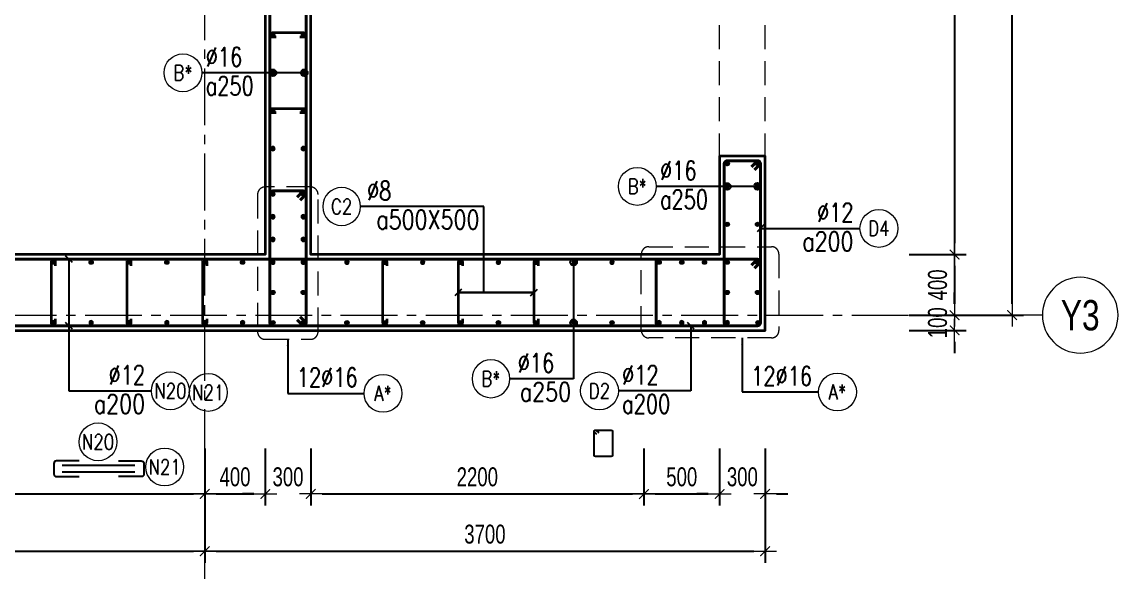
# Model space of a CAD drawing. Header units: millimetres. Extents: x 738475 to 1279438, y -34239 to 156422.
# Drawn here: x 1071865 to 1079103, y 138571 to 142202 of the extents above; entities that cross this region are included whole.
import ezdxf
from ezdxf.enums import TextEntityAlignment as Align

# ---------------------------------------------------------------- set-up
doc = ezdxf.new("R2010")
doc.units = ezdxf.units.MM
doc.header["$MEASUREMENT"] = 0
for name, pattern in [('HIDDEN', [9.525, 6.35, -3.175]), ('HIDDEN2', [4.7625, 3.175, -1.5875]), ('HT_Dim Grid$0$CENTER2', [1.125, 0.75, -0.125, 0.125, -0.125]), ('HT_Grid$0$CENTER2', [1.125, 0.75, -0.125, 0.125, -0.125])]:
    doc.linetypes.add(name, pattern=pattern)
doc.layers.get('0').update_dxf_attribs({"lineweight": 20})
doc.layers.get('Defpoints').update_dxf_attribs({"color": 151, "lineweight": 9})
doc.layers.add('Hidden', color=9, linetype='HIDDEN')
doc.layers.add('Ligature', color=1, linetype='Continuous')
for name, color, linetype, lineweight in [('HT_Dim Grid$0$NDC_S_AXIS', 5, 'HT_Dim Grid$0$CENTER2', 13), ('HT_Dim Grid$0$NDC_S_SYMBOL', 1, 'Continuous', 15), ('HT_Dim Grid$0$NDC_S_TEXT SYMBOL', 7, 'Continuous', 20), ('HT_Grid$0$NDC_S_AXIS', 5, 'HT_Grid$0$CENTER2', 13), ('KC-LEADER', 153, 'Continuous', 18), ('KC-THEP', 6, 'Continuous', 40), ('NDC_S_BEAM', 3, 'HIDDEN2', 20), ('NDC_S_DIM', 1, 'Continuous', 15), ('NDC_S_HIDDEN', 8, 'HIDDEN2', 13), ('NDC_S_LEADER', 1, 'Continuous', 15), ('NDC_S_REBAR', 4, 'Continuous', 35), ('NDC_S_STIRRUP', 4, 'Continuous', 40), ('NDC_S_VN TEXT', 7, 'Continuous', 20), ('NDC_S_WALL', 6, 'Continuous', 35)]:
    doc.layers.add(name, color=color, linetype=linetype, lineweight=lineweight)
doc.styles.add('HT_Dim Grid$0$NDC_ANNO', font='', dxfattribs={"width": 0.8})
doc.styles.add('NDC_DIM', font='', dxfattribs={"width": 0.75})
doc.styles.add('NDC_EN TXT', font='romans.shx', dxfattribs={"width": 0.8})
doc.styles.get('HT_Dim Grid$0$NDC_ANNO').set_extended_font_data('Dotum')
doc.styles.get('NDC_DIM').set_extended_font_data('Dotum')
doc.dimstyles.new('NDC_dim_30', dxfattribs={"dimscale": 30, "dimtxt": 2.5, "dimasz": 1.5, "dimexe": 1.5, "dimexo": 2.5, "dimgap": 1, "dimtad": 1, "dimdec": 0, "dimzin": 0, "dimdsep": 46, "dimtxsty": 'NDC_DIM', "dimblk": 'DIMMARK', "dimcen": 0.09, "dimdle": 1.2, "dimclrd": 1, "dimclre": 1, "dimclrt": 3, "dimadec": 0, "dimazin": 0, "dimtfac": 1, "dimtdec": 0, "dimtix": 1, "dimtofl": 0, "dimtmove": 0, "dimatfit": 3, "dimfxl": 6, "dimfxlon": 1, "dimtolj": 1, "dimtzin": 0, "dimarcsym": 0})
doc.dimstyles.new('NDC_dim_50', dxfattribs={"dimscale": 50, "dimtxt": 2.5, "dimasz": 1.5, "dimexe": 1.5, "dimexo": 2.5, "dimgap": 1, "dimtad": 1, "dimdec": 0, "dimzin": 0, "dimdsep": 46, "dimtxsty": 'NDC_DIM', "dimblk": 'DIMMARK', "dimcen": 0.09, "dimdle": 1.2, "dimclrd": 1, "dimclre": 1, "dimclrt": 3, "dimadec": 0, "dimazin": 0, "dimtfac": 1, "dimtdec": 0, "dimtix": 1, "dimtofl": 0, "dimtmove": 0, "dimatfit": 3, "dimfxl": 6, "dimfxlon": 1, "dimtolj": 1, "dimtzin": 0, "dimarcsym": 0})

# ---------------------------------------------------------------- blocks, each defined once
blk = doc.blocks.new('THEP')
at = {"layer": 'KC-LEADER', "color": 6}
blk.add_circle((0, 0), 14, dxfattribs=at)
at = {"layer": 'KC-THEP'}
for p, q in [((-14, 0), (14, 0)), ((9.9, 9.9), (-9.9, -9.9)), ((-9.9, 9.9), (9.9, -9.9)), ((0, 14), (0, -14))]:
    blk.add_line(p, q, dxfattribs=at)
blk = doc.blocks.new('DIMMARK')
at = {"layer": 'NDC_S_DIM', "color": 1}
blk.add_line((-1.5, 0), (1, 0), dxfattribs=at)
at = {"layer": 'NDC_S_DIM', "color": 2, "const_width": 0.1}
blk.add_lwpolyline([(-0.424, -0.424), (0.424, 0.424)], dxfattribs=at)
blk = doc.blocks.new('*U11')
blk.add_circle((-2.5, 0), 2.5)
at = {"layer": 'NDC_S_VN TEXT', "color": 3, "style": 'NDC_EN TXT', "width": 0.75}
for tag, p in [('DK1', (0.5, 0.85)), ('KC1', (0.5, -2.97))]:
    blk.add_attdef(tag, p, '', height=2.5, dxfattribs=at)
at = {"layer": 'NDC_S_VN TEXT', "color": 7, "style": 'NDC_EN TXT', "width": 0.8}
blk.add_attdef('SH2', text='', height=2, dxfattribs=at).set_placement((-2.5, 0), align=Align.MIDDLE)
blk = doc.blocks.new('*U10')
blk.add_circle((2.5, 0), 2.5)
at = {"layer": 'NDC_S_VN TEXT', "color": 3, "style": 'NDC_EN TXT'}
for tag, width, p in [('DK2', 0.75, (-0.85, 0.85)), ('KC2', 0.8, (-0.85, -2.97))]:
    blk.add_attdef(tag, text='', height=2.5, dxfattribs=dict(at, width=width)).set_placement(p, align=Align.RIGHT)
at = {"layer": 'NDC_S_VN TEXT', "color": 7, "style": 'NDC_EN TXT', "width": 0.8}
blk.add_attdef('SH3', text='', height=2, dxfattribs=at).set_placement((2.5, 0), align=Align.MIDDLE)
blk = doc.blocks.new('*U9')
blk.add_circle((2.5, 0), 2.5)
at = {"layer": 'NDC_S_VN TEXT', "color": 3, "style": 'NDC_EN TXT', "width": 0.75}
blk.add_attdef('DK2', text='', height=2.5, dxfattribs=at).set_placement((-0.85, 0.85), align=Align.RIGHT)
at = {"layer": 'NDC_S_VN TEXT', "color": 7, "style": 'NDC_EN TXT', "width": 0.8}
blk.add_attdef('SH3', text='', height=2, dxfattribs=at).set_placement((2.5, 0), align=Align.MIDDLE)
blk = doc.blocks.new('A$C7BC65A55')
at = {"layer": 'Ligature'}
for p, q in [((-15.2, 372, 0), (-15.2, 38.5, 0)), ((15.2, 372, 0), (15.2, 38.5, 0))]:
    blk.add_line(p, q, dxfattribs=at)
for points in [[(-36.2, 296.5), (-36.2, 400.9, -0.414214), (-24, 413.1), (24, 413.1, -0.414214), (36.2, 400.9), (36.2, 296.5)], [(-36.2, 116.5), (-36.2, 12.2, 0.414214), (-24, 0), (24, 0, 0.414214), (36.2, 12.2), (36.2, 116.5)]]:
    blk.add_lwpolyline(points, format="xyb", dxfattribs=at)
blk = doc.blocks.new('*D994')
at = {"layer": 'Defpoints', "color": 0, "transparency": 16777216}
for p in [(1073071.7, 140747.9), (1069221.7, 140247.9), (1073071.7, 139085.9)]:
    blk.add_point(p, dxfattribs=at)
at = {"layer": 'NDC_S_DIM', "color": 1, "lineweight": -2, "transparency": 16777216}
for p, q in [((1069221.7, 139385.9), (1069221.7, 139010.9)), ((1073071.7, 139385.9), (1073071.7, 139010.9)), ((1069296.7, 139085.9), (1072996.7, 139085.9))]:
    blk.add_line(p, q, dxfattribs=at)
at = {"layer": 'NDC_S_DIM', "color": 1, "lineweight": -2, "transparency": 16777216, "xscale": 75, "yscale": 75, "zscale": 75, "rotation": 180}
blk.add_blockref('DIMMARK', (1069221.7, 139085.9), dxfattribs=at)
at = {"layer": 'NDC_S_DIM', "color": 1, "lineweight": -2, "transparency": 16777216, "xscale": 75, "yscale": 75, "zscale": 75}
blk.add_blockref('DIMMARK', (1073071.7, 139085.9), dxfattribs=at)
at = {"layer": 'NDC_S_DIM', "color": 3, "transparency": 16777216, "insert": (1071146.7, 139198.5), "char_height": 125, "attachment_point": 5, "style": 'NDC_DIM'}
blk.add_mtext('\\A1;3850', dxfattribs=at)
blk = doc.blocks.new('*D995')
at = {"layer": 'Defpoints', "color": 0, "transparency": 16777216}
for p in [(1073471.7, 140747.9), (1073771.7, 140747.9), (1073771.7, 139085.9)]:
    blk.add_point(p, dxfattribs=at)
at = {"layer": 'NDC_S_DIM', "color": 1, "lineweight": -2, "transparency": 16777216}
for p, q in [((1073471.7, 139385.9), (1073471.7, 139010.9)), ((1073771.7, 139385.9), (1073771.7, 139010.9)), ((1073396.7, 139085.9), (1073321.7, 139085.9)), ((1073846.7, 139085.9), (1073921.7, 139085.9))]:
    blk.add_line(p, q, dxfattribs=at)
at = {"layer": 'NDC_S_DIM', "color": 1, "lineweight": -2, "transparency": 16777216, "xscale": 75, "yscale": 75, "zscale": 75}
blk.add_blockref('DIMMARK', (1073471.7, 139085.9), dxfattribs=at)
at = {"layer": 'NDC_S_DIM', "color": 1, "lineweight": -2, "transparency": 16777216, "xscale": 75, "yscale": 75, "zscale": 75, "rotation": 180}
blk.add_blockref('DIMMARK', (1073771.7, 139085.9), dxfattribs=at)
at = {"layer": 'NDC_S_DIM', "color": 3, "transparency": 16777216, "insert": (1073621.7, 139198.5), "char_height": 125, "attachment_point": 5, "style": 'NDC_DIM'}
blk.add_mtext('\\A1;300', dxfattribs=at)
blk = doc.blocks.new('*D996')
at = {"layer": 'Defpoints', "color": 0, "transparency": 16777216}
for p in [(1073771.7, 140747.9), (1075971.4, 140370.2), (1075971.4, 139085.9)]:
    blk.add_point(p, dxfattribs=at)
at = {"layer": 'NDC_S_DIM', "color": 1, "lineweight": -2, "transparency": 16777216}
for p, q in [((1073771.7, 139385.9), (1073771.7, 139010.9)), ((1075971.4, 139385.9), (1075971.4, 139010.9)), ((1073846.7, 139085.9), (1075896.4, 139085.9))]:
    blk.add_line(p, q, dxfattribs=at)
at = {"layer": 'NDC_S_DIM', "color": 1, "lineweight": -2, "transparency": 16777216, "xscale": 75, "yscale": 75, "zscale": 75, "rotation": 180}
blk.add_blockref('DIMMARK', (1073771.7, 139085.9), dxfattribs=at)
at = {"layer": 'NDC_S_DIM', "color": 1, "lineweight": -2, "transparency": 16777216, "xscale": 75, "yscale": 75, "zscale": 75}
blk.add_blockref('DIMMARK', (1075971.4, 139085.9), dxfattribs=at)
at = {"layer": 'NDC_S_DIM', "color": 3, "transparency": 16777216, "insert": (1074871.6, 139198.5), "char_height": 125, "attachment_point": 5, "style": 'NDC_DIM'}
blk.add_mtext('\\A1;2200', dxfattribs=at)
blk = doc.blocks.new('*D997')
at = {"layer": 'Defpoints', "color": 0, "transparency": 16777216}
for p in [(1076471.7, 140747.9), (1075971.4, 140370.2), (1076471.7, 139085.9)]:
    blk.add_point(p, dxfattribs=at)
at = {"layer": 'NDC_S_DIM', "color": 1, "lineweight": -2, "transparency": 16777216}
for p, q in [((1075971.4, 139385.9), (1075971.4, 139010.9)), ((1076471.7, 139385.9), (1076471.7, 139010.9)), ((1076046.4, 139085.9), (1076396.7, 139085.9))]:
    blk.add_line(p, q, dxfattribs=at)
at = {"layer": 'NDC_S_DIM', "color": 1, "lineweight": -2, "transparency": 16777216, "xscale": 75, "yscale": 75, "zscale": 75, "rotation": 180}
blk.add_blockref('DIMMARK', (1075971.4, 139085.9), dxfattribs=at)
at = {"layer": 'NDC_S_DIM', "color": 1, "lineweight": -2, "transparency": 16777216, "xscale": 75, "yscale": 75, "zscale": 75}
blk.add_blockref('DIMMARK', (1076471.7, 139085.9), dxfattribs=at)
at = {"layer": 'NDC_S_DIM', "color": 3, "transparency": 16777216, "insert": (1076221.6, 139198.5), "char_height": 125, "attachment_point": 5, "style": 'NDC_DIM'}
blk.add_mtext('\\A1;500', dxfattribs=at)
blk = doc.blocks.new('*D998')
at = {"layer": 'Defpoints', "color": 0, "transparency": 16777216}
for p in [(1076771.7, 145497.9), (1076471.7, 140747.9), (1076771.7, 139085.9)]:
    blk.add_point(p, dxfattribs=at)
at = {"layer": 'NDC_S_DIM', "color": 1, "lineweight": -2, "transparency": 16777216}
for p, q in [((1076471.7, 139385.9), (1076471.7, 139010.9)), ((1076771.7, 139385.9), (1076771.7, 139010.9)), ((1076396.7, 139085.9), (1076321.7, 139085.9)), ((1076846.7, 139085.9), (1076921.7, 139085.9))]:
    blk.add_line(p, q, dxfattribs=at)
at = {"layer": 'NDC_S_DIM', "color": 1, "lineweight": -2, "transparency": 16777216, "xscale": 75, "yscale": 75, "zscale": 75}
blk.add_blockref('DIMMARK', (1076471.7, 139085.9), dxfattribs=at)
at = {"layer": 'NDC_S_DIM', "color": 1, "lineweight": -2, "transparency": 16777216, "xscale": 75, "yscale": 75, "zscale": 75, "rotation": 180}
blk.add_blockref('DIMMARK', (1076771.7, 139085.9), dxfattribs=at)
at = {"layer": 'NDC_S_DIM', "color": 3, "transparency": 16777216, "insert": (1076621.7, 139198.5), "char_height": 125, "attachment_point": 5, "style": 'NDC_DIM'}
blk.add_mtext('\\A1;300', dxfattribs=at)
blk = doc.blocks.new('*D999')
at = {"layer": 'Defpoints', "color": 0, "transparency": 16777216}
for p in [(1064271.7, 140247.9), (1073071.7, 140266.2), (1073071.7, 138707.6)]:
    blk.add_point(p, dxfattribs=at)
at = {"layer": 'NDC_S_DIM', "color": 1, "lineweight": -2, "transparency": 16777216}
for p, q in [((1064271.7, 139007.6), (1064271.7, 138632.6)), ((1073071.7, 139007.6), (1073071.7, 138632.6)), ((1064346.7, 138707.6), (1072996.7, 138707.6))]:
    blk.add_line(p, q, dxfattribs=at)
at = {"layer": 'NDC_S_DIM', "color": 1, "lineweight": -2, "transparency": 16777216, "xscale": 75, "yscale": 75, "zscale": 75, "rotation": 180}
blk.add_blockref('DIMMARK', (1064271.7, 138707.6), dxfattribs=at)
at = {"layer": 'NDC_S_DIM', "color": 1, "lineweight": -2, "transparency": 16777216, "xscale": 75, "yscale": 75, "zscale": 75}
blk.add_blockref('DIMMARK', (1073071.7, 138707.6), dxfattribs=at)
at = {"layer": 'NDC_S_DIM', "color": 3, "transparency": 16777216, "insert": (1068671.7, 138820.2), "char_height": 125, "attachment_point": 5, "style": 'NDC_DIM'}
blk.add_mtext('\\A1;8800', dxfattribs=at)
blk = doc.blocks.new('*D1005')
at = {"layer": 'Defpoints', "color": 0, "transparency": 16777216}
for p in [(1076771.7, 149266.2), (1078402.6, 149266.2), (1076771.7, 140266.2)]:
    blk.add_point(p, dxfattribs=at)
at = {"layer": 'NDC_S_DIM', "color": 1, "lineweight": -2, "transparency": 16777216}
for p, q in [((1078102.6, 149266.2), (1078477.6, 149266.2)), ((1078402.6, 140341.2), (1078402.6, 149191.2)), ((1078102.6, 140266.2), (1078477.6, 140266.2))]:
    blk.add_line(p, q, dxfattribs=at)
at = {"layer": 'NDC_S_DIM', "color": 1, "lineweight": -2, "transparency": 16777216, "xscale": 75, "yscale": 75, "zscale": 75}
for p, rotation in [((1078402.6, 149266.2), 90), ((1078402.6, 140266.2), 270)]:
    blk.add_blockref('DIMMARK', p, dxfattribs=dict(at, rotation=rotation))
at = {"layer": 'NDC_S_DIM', "color": 3, "transparency": 16777216, "insert": (1078290, 144766.2), "char_height": 125, "attachment_point": 5, "rotation": 90, "style": 'NDC_DIM'}
blk.add_mtext('\\A1;9000', dxfattribs=at)
blk = doc.blocks.new('*U20')
at = {"layer": 'HT_Dim Grid$0$NDC_S_SYMBOL'}
blk.add_line((5, 0), (9, 0), dxfattribs=at)
blk.add_circle((0, 0), 5, dxfattribs=at)
at = {"layer": 'HT_Dim Grid$0$NDC_S_TEXT SYMBOL', "color": 7, "style": 'HT_Dim Grid$0$NDC_ANNO', "width": 0.8}
blk.add_attdef('GRID', text='', height=4, rotation=270, dxfattribs=at).set_placement((0, 0), align=Align.MIDDLE)
blk = doc.blocks.new('*D1016')
at = {"layer": 'Defpoints', "color": 0, "ltscale": 200, "transparency": 16777216}
for p in [(1076471.7, 146066.2), (1076471.7, 140666.2), (1078023.5, 140666.2)]:
    blk.add_point(p, dxfattribs=at)
at = {"layer": 'NDC_S_DIM', "color": 1, "lineweight": -2, "ltscale": 200, "transparency": 16777216}
for p, q in [((1077723.5, 146066.2), (1078098.5, 146066.2)), ((1078023.5, 145991.2), (1078023.5, 140741.2)), ((1077723.5, 140666.2), (1078098.5, 140666.2))]:
    blk.add_line(p, q, dxfattribs=at)
at = {"layer": 'NDC_S_DIM', "color": 1, "lineweight": -2, "ltscale": 200, "transparency": 16777216, "xscale": 75, "yscale": 75, "zscale": 75}
for p, rotation in [((1078023.5, 146066.2), 90), ((1078023.5, 140666.2), 270)]:
    blk.add_blockref('DIMMARK', p, dxfattribs=dict(at, rotation=rotation))
at = {"layer": 'NDC_S_DIM', "color": 3, "ltscale": 200, "transparency": 16777216, "insert": (1077910.9, 143366.2), "char_height": 125, "attachment_point": 5, "rotation": 90, "style": 'NDC_DIM'}
blk.add_mtext('\\A1;5400', dxfattribs=at)
blk = doc.blocks.new('*D1017')
at = {"layer": 'Defpoints', "color": 0, "ltscale": 200, "transparency": 16777216}
for p in [(1076471.7, 140666.2), (1076471.7, 140266.2), (1078023.5, 140266.2)]:
    blk.add_point(p, dxfattribs=at)
at = {"layer": 'NDC_S_DIM', "color": 1, "lineweight": -2, "ltscale": 200, "transparency": 16777216}
for p, q in [((1077723.5, 140666.2), (1078098.5, 140666.2)), ((1078023.5, 140591.2), (1078023.5, 140341.2)), ((1077723.5, 140266.2), (1078098.5, 140266.2))]:
    blk.add_line(p, q, dxfattribs=at)
at = {"layer": 'NDC_S_DIM', "color": 1, "lineweight": -2, "ltscale": 200, "transparency": 16777216, "xscale": 75, "yscale": 75, "zscale": 75}
for p, rotation in [((1078023.5, 140666.2), 90), ((1078023.5, 140266.2), 270)]:
    blk.add_blockref('DIMMARK', p, dxfattribs=dict(at, rotation=rotation))
at = {"layer": 'NDC_S_DIM', "color": 3, "ltscale": 200, "transparency": 16777216, "insert": (1077910.9, 140466.2), "char_height": 125, "attachment_point": 5, "rotation": 90, "style": 'NDC_DIM'}
blk.add_mtext('\\A1;400', dxfattribs=at)
blk = doc.blocks.new('*D1018')
at = {"layer": 'Defpoints', "color": 0, "ltscale": 200, "transparency": 16777216}
for p in [(1076471.7, 140266.2), (1076471.7, 140166.2), (1078023.5, 140166.2)]:
    blk.add_point(p, dxfattribs=at)
at = {"layer": 'NDC_S_DIM', "color": 1, "lineweight": -2, "ltscale": 200, "transparency": 16777216}
for p, q in [((1078023.5, 140341.2), (1078023.5, 140416.2)), ((1077723.5, 140266.2), (1078098.5, 140266.2)), ((1077723.5, 140166.2), (1078098.5, 140166.2)), ((1078023.5, 140091.2), (1078023.5, 140016.2))]:
    blk.add_line(p, q, dxfattribs=at)
at = {"layer": 'NDC_S_DIM', "color": 1, "lineweight": -2, "ltscale": 200, "transparency": 16777216, "xscale": 75, "yscale": 75, "zscale": 75}
for p, rotation in [((1078023.5, 140266.2), 270), ((1078023.5, 140166.2), 90)]:
    blk.add_blockref('DIMMARK', p, dxfattribs=dict(at, rotation=rotation))
at = {"layer": 'NDC_S_DIM', "color": 3, "ltscale": 200, "transparency": 16777216, "insert": (1077910.9, 140216.2), "char_height": 125, "attachment_point": 5, "rotation": 90, "style": 'NDC_DIM'}
blk.add_mtext('\\A1;100', dxfattribs=at)
blk = doc.blocks.new('*U19')
at = {"layer": 'HT_Dim Grid$0$NDC_S_SYMBOL'}
blk.add_line((0, 5), (0, 9), dxfattribs=at)
blk.add_circle((0, 0), 5, dxfattribs=at)
at = {"layer": 'HT_Dim Grid$0$NDC_S_TEXT SYMBOL', "color": 7, "style": 'HT_Dim Grid$0$NDC_ANNO', "width": 0.8}
blk.add_attdef('GRID', text='', height=4, dxfattribs=at).set_placement((0, 0), align=Align.MIDDLE)
blk = doc.blocks.new('*D1022')
at = {"layer": 'Defpoints', "color": 0, "ltscale": 200, "transparency": 16777216}
for p in [(1073071.7, 140266.2), (1076771.7, 140166.2), (1076771.7, 138707.6)]:
    blk.add_point(p, dxfattribs=at)
at = {"layer": 'NDC_S_DIM', "color": 1, "lineweight": -2, "ltscale": 200, "transparency": 16777216}
for p, q in [((1073071.7, 139007.6), (1073071.7, 138632.6)), ((1076771.7, 139007.6), (1076771.7, 138632.6)), ((1073146.7, 138707.6), (1076696.7, 138707.6))]:
    blk.add_line(p, q, dxfattribs=at)
at = {"layer": 'NDC_S_DIM', "color": 1, "lineweight": -2, "ltscale": 200, "transparency": 16777216, "xscale": 75, "yscale": 75, "zscale": 75, "rotation": 180}
blk.add_blockref('DIMMARK', (1073071.7, 138707.6), dxfattribs=at)
at = {"layer": 'NDC_S_DIM', "color": 1, "lineweight": -2, "ltscale": 200, "transparency": 16777216, "xscale": 75, "yscale": 75, "zscale": 75}
blk.add_blockref('DIMMARK', (1076771.7, 138707.6), dxfattribs=at)
at = {"layer": 'NDC_S_DIM', "color": 3, "ltscale": 200, "transparency": 16777216, "insert": (1074921.7, 138820.2), "char_height": 125, "attachment_point": 5, "style": 'NDC_DIM'}
blk.add_mtext('\\A1;3700', dxfattribs=at)
blk = doc.blocks.new('*D1023')
at = {"layer": 'Defpoints', "color": 0, "ltscale": 200, "transparency": 16777216}
for p in [(1073071.7, 140747.9), (1073471.7, 140666.2), (1073471.7, 139085.9)]:
    blk.add_point(p, dxfattribs=at)
at = {"layer": 'NDC_S_DIM', "color": 1, "lineweight": -2, "ltscale": 200, "transparency": 16777216}
for p, q in [((1073071.7, 139385.9), (1073071.7, 139010.9)), ((1073471.7, 139385.9), (1073471.7, 139010.9)), ((1073146.7, 139085.9), (1073396.7, 139085.9))]:
    blk.add_line(p, q, dxfattribs=at)
at = {"layer": 'NDC_S_DIM', "color": 1, "lineweight": -2, "ltscale": 200, "transparency": 16777216, "xscale": 75, "yscale": 75, "zscale": 75, "rotation": 180}
blk.add_blockref('DIMMARK', (1073071.7, 139085.9), dxfattribs=at)
at = {"layer": 'NDC_S_DIM', "color": 1, "lineweight": -2, "ltscale": 200, "transparency": 16777216, "xscale": 75, "yscale": 75, "zscale": 75}
blk.add_blockref('DIMMARK', (1073471.7, 139085.9), dxfattribs=at)
at = {"layer": 'NDC_S_DIM', "color": 3, "ltscale": 200, "transparency": 16777216, "insert": (1073271.7, 139198.5), "char_height": 125, "attachment_point": 5, "style": 'NDC_DIM'}
blk.add_mtext('\\A1;400', dxfattribs=at)

msp = doc.modelspace()

# ---------------------------------------------------------------- linework, layer by layer
for centre in [(1073094.795, 139756.313), (1072367.179, 139430.037), (1072807.28, 139264.28)]:
    msp.add_circle(centre, 125)
at = {"layer": 'HT_Grid$0$NDC_S_AXIS', "ltscale": 500}
for p, q in [((1073071.673, 138707.632), (1073071.673, 150983.746)), ((1062156.128, 140266.203), (1078402.583, 140266.203))]:
    msp.add_line(p, q, dxfattribs=at)
at = {"layer": 'Ligature'}
msp.add_lwpolyline([(1075661.777, 139477.749), (1075645.811, 139493.715, -0.66817864), (1075651.585, 139507.653), (1075756.213, 139507.653, -0.41421356), (1075764.378, 139499.489), (1075764.378, 139342.381, -0.41421356), (1075756.213, 139334.216), (1075651.585, 139334.216, -0.41421356), (1075643.42, 139342.381), (1075643.42, 139499.489, -0.66817864), (1075657.358, 139505.262), (1075673.324, 139489.296)], format="xyb", dxfattribs=at)
at = {"layer": 'NDC_S_BEAM', "ltscale": 50}
for p, q in [((1076471.673, 141307.897), (1076471.673, 142707.897)), ((1076771.673, 141307.897), (1076771.673, 142707.897))]:
    msp.add_line(p, q, dxfattribs=at)
at = {"layer": 'NDC_S_HIDDEN', "ltscale": 50}
for points in [[(1073470.512, 140107.297), (1073770.112, 140107.297, 0.41421356), (1073820.112, 140157.297), (1073820.112, 141062.523, 0.41421356), (1073770.112, 141112.523), (1073470.512, 141112.523, 0.41421356), (1073420.512, 141062.523), (1073420.512, 140157.297, 0.41421356)], [(1076813.481, 140116.203), (1076004.436, 140116.203, -0.41421356), (1075954.436, 140166.203), (1075954.436, 140668.362, -0.41421356), (1076004.436, 140718.362), (1076813.481, 140718.362, -0.41421356), (1076863.481, 140668.362), (1076863.481, 140166.203, -0.41421356)]]:
    msp.add_lwpolyline(points, format="xyb", close=True, dxfattribs=at)
at = {"layer": 'NDC_S_REBAR'}
for points in [[(1073543.21, 142101.203), (1073518.21, 142101.203, -1), (1073518.21, 142131.203), (1073725.234, 142131.203, -1), (1073725.234, 142101.203), (1073700.234, 142101.203)], [(1073543.21, 141601.203), (1073518.21, 141601.203, -1), (1073518.21, 141631.203), (1073725.234, 141631.203, -1), (1073725.234, 141601.203), (1073700.234, 141601.203)], [(1072086.673, 140591.203), (1072086.673, 140616.203, 1), (1072056.673, 140616.203), (1072056.673, 140216.203, 1), (1072086.673, 140216.203), (1072086.673, 140241.203)], [(1072586.673, 140591.203), (1072586.673, 140616.203, 1), (1072556.673, 140616.203), (1072556.673, 140216.203, 1), (1072586.673, 140216.203), (1072586.673, 140241.203)], [(1073086.673, 140591.203), (1073086.673, 140616.203, 1), (1073056.673, 140616.203), (1073056.673, 140216.203, 1), (1073086.673, 140216.203), (1073086.673, 140241.203)], [(1074275.668, 140591.203), (1074275.668, 140616.203, 1), (1074245.668, 140616.203), (1074245.668, 140216.203, 1), (1074275.668, 140216.203), (1074275.668, 140241.203)], [(1074775.668, 140591.203), (1074775.668, 140616.203, 1), (1074745.668, 140616.203), (1074745.668, 140216.203, 1), (1074775.668, 140216.203), (1074775.668, 140241.203)], [(1075275.668, 140591.203), (1075275.668, 140616.203, 1), (1075245.668, 140616.203), (1075245.668, 140216.203, 1), (1075275.668, 140216.203), (1075275.668, 140241.203)]]:
    msp.add_lwpolyline(points, format="xyb", dxfattribs=at)
at = {"layer": 'NDC_S_STIRRUP'}
for points in [[(1073701.673, 140256.203), (1073741.673, 140216.203, -0.41421356), (1073721.673, 140196.203), (1073521.673, 140196.203, -0.41421356), (1073501.673, 140216.203), (1073501.673, 149316.203, -0.41421356), (1073521.673, 149336.203), (1073721.673, 149336.203, -0.41421356), (1073741.673, 149316.203), (1073741.673, 140216.203, -0.41421356), (1073721.673, 140196.203), (1073681.673, 140236.203)], [(1076701.783, 141226.203), (1076741.783, 141266.203, 0.41421356), (1076721.783, 141286.203), (1076521.783, 141286.203, 0.41421356), (1076501.783, 141266.203), (1076501.673, 140216.203, 0.41421356), (1076521.673, 140196.203), (1076721.673, 140196.203, 0.41421356), (1076741.673, 140216.203), (1076741.783, 141266.203, 0.41421356), (1076721.783, 141286.203), (1076681.783, 141246.203)], [(1073701.783, 141026.203), (1073741.783, 141066.203, 0.41421356), (1073721.783, 141086.203), (1073521.783, 141086.203, 0.41421356), (1073501.783, 141066.203), (1073501.673, 140216.203, 0.41421356), (1073521.673, 140196.203), (1073721.673, 140196.203, 0.41421356), (1073741.673, 140216.203), (1073741.783, 141066.203, 0.41421356), (1073721.783, 141086.203), (1073681.783, 141046.203)], [(1076681.673, 140596.203), (1076721.673, 140636.203, -0.41421356), (1076741.673, 140616.203), (1076741.673, 140216.203, -0.41421356), (1076721.673, 140196.203), (1069271.673, 140196.203, -0.41421356), (1069251.673, 140216.203), (1069251.673, 140616.203, -0.41421356), (1069271.673, 140636.203), (1076721.673, 140636.203, -0.41421356), (1076741.673, 140616.203), (1076701.673, 140576.203)], [(1076681.673, 140596.203), (1076721.673, 140636.203, -0.41421356), (1076741.673, 140616.203), (1076741.673, 140216.203, -0.41421356), (1076721.673, 140196.203), (1076071.673, 140196.203, -0.41421356), (1076051.673, 140216.203), (1076051.673, 140616.203, -0.41421356), (1076071.673, 140636.203), (1076721.673, 140636.203, -0.41421356), (1076741.673, 140616.203), (1076701.673, 140576.203)]]:
    msp.add_lwpolyline(points, format="xyb", dxfattribs=at)
at = {"layer": 'NDC_S_WALL'}
for points in [[(1069171.673, 140166.203), (1076771.673, 140166.203), (1076771.673, 141316.203), (1076471.673, 141316.203), (1076471.673, 140666.203), (1073771.673, 140666.203), (1073771.673, 146066.203), (1076471.673, 146066.203), (1076471.673, 145416.203), (1076771.673, 145416.203), (1076771.673, 147666.203), (1076471.673, 147666.203), (1076471.673, 146366.203), (1073771.673, 146366.203), (1073771.673, 148866.203), (1076471.673, 148866.203), (1076471.673, 148766.203)], [(1070671.673, 146666.203), (1073471.673, 146666.203), (1073471.673, 140666.203), (1069171.673, 140666.203)]]:
    msp.add_lwpolyline(points, dxfattribs=at)

# ---------------------------------------------------------------- block references
at = {"layer": 'Hidden', "xscale": 1.44, "yscale": 1.44, "zscale": 1.44, "rotation": 270}
msp.add_blockref('A$C7BC65A55', (1072075.068, 139252.512, 0.03), dxfattribs=at)
at = {"layer": 'HT_Dim Grid$0$NDC_S_AXIS'}
ref = msp.add_blockref('*U20', (1078852.583, 140266.203), dxfattribs=dict(at, xscale=-50, yscale=50, zscale=50))
ref.add_attrib('GRID', 'Y3', dxfattribs={"layer": 'HT_Dim Grid$0$NDC_S_TEXT SYMBOL', "color": 7, "height": 200, "style": 'HT_Dim Grid$0$NDC_ANNO', "width": 0.8}).set_placement((1078852.583, 140266.203), align=Align.MIDDLE)
at = {"layer": 'HT_Dim Grid$0$NDC_S_AXIS', "xscale": 50, "yscale": 50, "zscale": 50}
msp.add_blockref('*U19', (1073071.673, 138257.632), dxfattribs=at).add_auto_attribs({'GRID': 'X18'})
at = {"layer": 'KC-THEP', "xscale": -1}
for p, rotation in [((1073521.783, 142116.203), 350.3314355636191), ((1073721.783, 142116.203), 350.3314355636191), ((1073521.783, 141866.203), 350.3314355636191), ((1073721.783, 141866.203), 350.3314355636191), ((1073521.783, 141616.203), 350.3314355636191), ((1073721.783, 141616.203), 350.3314355636191), ((1073521.783, 141366.203), 350.3314355636191), ((1073721.783, 141366.203), 350.3314355636191), ((1073521.783, 141066.203), 350.3314355636191), ((1073721.783, 141066.203), 350.3314355636191), ((1073521.783, 140916.203), 350.3314355636191), ((1073721.783, 140916.203), 350.3314355636191), ((1073521.783, 140766.203), 350.3314355636191), ((1073721.783, 140766.203), 350.3314355636191), ((1073521.783, 140616.203), 350.3314355636191), ((1073721.783, 140616.203), 350.3314355636191), ((1074010.668, 140616.203), 350.3314355636191), ((1074260.668, 140616.203), 350.3314355636191), ((1074510.668, 140616.203), 350.3314355636191), ((1074760.668, 140616.203), 350.3314355636191), ((1075010.668, 140616.203), 350.3314355636191), ((1075260.668, 140616.203), 350.3314355636191), ((1075510.668, 140616.203), 350.3314355636191), ((1075760.668, 140616.203), 350.3314355636191), ((1072071.673, 140216.203), 170.331435563619), ((1072321.673, 140216.203), 170.331435563619), ((1072571.673, 140216.203), 170.331435563619), ((1072821.673, 140216.203), 170.331435563619), ((1073071.673, 140216.203), 170.331435563619), ((1073321.673, 140216.203), 170.331435563619), ((1076071.673, 140216.203), 170.331435563619), ((1076221.673, 140216.203), 170.331435563619), ((1076371.673, 140216.203), 170.331435563619), ((1076521.673, 140216.203), 170.331435563619)]:
    msp.add_blockref('THEP', p, dxfattribs=dict(at, rotation=rotation))
at = {"layer": 'KC-THEP'}
for p, rotation in [((1076521.783, 141266.203), 9.668564436380926), ((1076721.783, 141266.203), 9.668564436380926), ((1076521.673, 141116.203), 9.668564436380926), ((1076721.673, 141116.203), 9.668564436380926), ((1076521.673, 140866.203), 9.668564436380926), ((1076721.673, 140866.203), 9.668564436380926), ((1072071.673, 140616.203), 9.668564436380946), ((1072321.673, 140616.203), 9.668564436380946), ((1072571.673, 140616.203), 9.668564436380946), ((1072821.673, 140616.203), 9.668564436380946), ((1073071.673, 140616.203), 9.668564436380946), ((1073321.673, 140616.203), 9.668564436380946), ((1076071.673, 140616.203), 9.66856443638095), ((1076221.673, 140616.203), 9.66856443638095), ((1076371.673, 140616.203), 9.66856443638095), ((1076521.673, 140616.203), 9.668564436380926), ((1076721.673, 140616.203), 9.668564436380926), ((1073521.659, 140416.203), 9.668564436380946), ((1073721.659, 140416.203), 9.668564436380946), ((1076521.673, 140416.203), 9.668564436380946), ((1076721.673, 140416.203), 9.668564436380946), ((1073521.783, 140216.203), 189.6685644363809), ((1073721.783, 140216.203), 189.6685644363809), ((1074010.668, 140216.203), 189.6685644363809), ((1074260.668, 140216.203), 189.6685644363809), ((1074510.668, 140216.203), 189.6685644363809), ((1074760.668, 140216.203), 189.6685644363809), ((1075010.668, 140216.203), 189.6685644363809), ((1075260.668, 140216.203), 189.6685644363809), ((1075510.668, 140216.203), 189.6685644363809), ((1075760.668, 140216.203), 189.6685644363809), ((1076725.185, 140216.203), 9.668564436380946)]:
    msp.add_blockref('THEP', p, dxfattribs=dict(at, rotation=rotation))
at = {"layer": 'NDC_S_VN TEXT', "xscale": 50, "yscale": 50, "zscale": 50}
for name, p, values in [('*U11', (1073052.837, 141866.203), {'SH2': 'B*', 'DK1': '%%C16', 'KC1': 'a250'}), ('*U11', (1076052.726, 141116.203), {'SH2': 'B*', 'DK1': '%%C16', 'KC1': 'a250'}), ('*U10', (1077398.426, 140839.064), {'SH3': 'D4', 'DK2': '%%C12', 'KC2': 'a200'}), ('*U10', (1072720.073, 139766.651), {'SH3': 'N20', 'DK2': '%%C12', 'KC2': 'a200'}), ('*U9', (1074124.039, 139750.392), {'SH3': 'A*', 'DK2': '12%%C16'}), ('*U11', (1075803.046, 139766.393), {'SH2': 'D2', 'DK1': '%%C12', 'KC1': 'a200'}), ('*U9', (1077124.652, 139759.298), {'SH3': 'A*', 'DK2': '12%%C16'})]:
    msp.add_blockref(name, p, dxfattribs=at).add_auto_attribs(values)
at = {"layer": 'NDC_S_VN TEXT'}
ref = msp.add_blockref('*U10', (1074100.644, 140983.545), dxfattribs=dict(at, xscale=-50, yscale=50, zscale=50))
ref.add_attrib('SH3', 'C2', dxfattribs={"color": 7, "height": 100, "style": 'NDC_EN TXT', "width": 0.8}).set_placement((1073975.644, 140983.545), align=Align.MIDDLE)
ref.add_attrib('DK2', '%%c8', dxfattribs={"color": 3, "height": 125, "style": 'NDC_EN TXT', "width": 0.75}).set_placement((1074303.858, 141025.82), align=Align.RIGHT)
ref.add_attrib('KC2', 'a500X500', dxfattribs={"color": 3, "height": 125, "style": 'NDC_EN TXT', "width": 0.8}).set_placement((1074886.001, 140834.918), align=Align.RIGHT)
ref = msp.add_blockref('*U10', (1075086.544, 139846.49), dxfattribs=dict(at, xscale=-50, yscale=50, zscale=50))
ref.add_attrib('SH3', 'B*', dxfattribs={"color": 7, "height": 100, "style": 'NDC_EN TXT', "width": 0.8}).set_placement((1074961.544, 139846.49), align=Align.MIDDLE)
ref.add_attrib('DK2', '%%C16', dxfattribs={"color": 3, "height": 125, "style": 'NDC_EN TXT', "width": 0.75}).set_placement((1075379.044, 139888.766), align=Align.RIGHT)
ref.add_attrib('KC2', 'a250', dxfattribs={"color": 3, "height": 125, "style": 'NDC_EN TXT', "width": 0.8}).set_placement((1075490.949, 139697.863), align=Align.RIGHT)

# ---------------------------------------------------------------- texts
at = {"layer": 'NDC_S_VN TEXT', "color": 7, "style": 'NDC_EN TXT', "width": 0.8}
for tag, p in [('N21', (1073094.795, 139756.313)), ('N20', (1072367.179, 139430.037)), ('N21', (1072807.28, 139264.28))]:
    msp.add_attdef(tag, text='3', height=100, dxfattribs=at).set_placement(p, align=Align.MIDDLE)

# ---------------------------------------------------------------- dimensions: what is measured, and where the dimension line sits
at = {"layer": 'NDC_S_DIM'}
dim = msp.add_linear_dim(base=(1078402.583, 149266.203), p1=(1076771.673, 140266.203), p2=(1076771.673, 149266.203), angle=90, dimstyle='NDC_dim_50', dxfattribs=at)
dim.commit()
dim.dimension.update_dxf_attribs({"geometry": '*D1005', "text_midpoint": (1078289.998, 144766.203)})
at = {"layer": 'NDC_S_DIM', "ltscale": 200}
for base, p1, p2, picture, middle in [((1078023.472, 140666.203), (1076471.673, 146066.203), (1076471.673, 140666.203), '*D1016', (1077910.887, 143366.203)), ((1078023.472, 140266.203), (1076471.673, 140666.203), (1076471.673, 140266.203), '*D1017', (1077910.887, 140466.203)), ((1078023.472, 140166.203), (1076471.673, 140266.203), (1076471.673, 140166.203), '*D1018', (1077910.887, 140216.203))]:
    dim = msp.add_linear_dim(base=base, p1=p1, p2=p2, angle=90, dimstyle='NDC_dim_50', override={"dimtmove": 1}, dxfattribs=at)
    dim.commit()
    dim.dimension.update_dxf_attribs({"geometry": picture, "text_midpoint": middle})
at = {"layer": 'NDC_S_DIM'}
for base, p1, p2, picture, middle in [((1076771.673, 139085.904), (1076471.673, 140747.898), (1076771.673, 145497.898), '*D998', (1076621.673, 139198.489)), ((1073071.673, 139085.904), (1069221.673, 140247.898), (1073071.673, 140747.898), '*D994', (1071146.673, 139198.489)), ((1073771.673, 139085.904), (1073471.673, 140747.898), (1073771.673, 140747.898), '*D995', (1073621.673, 139198.489)), ((1075971.436, 139085.904), (1073771.673, 140747.898), (1075971.436, 140370.18), '*D996', (1074871.554, 139198.489)), ((1076471.673, 139085.904), (1075971.436, 140370.18), (1076471.673, 140747.898), '*D997', (1076221.554, 139198.489))]:
    dim = msp.add_linear_dim(base=base, p1=p1, p2=p2, dimstyle='NDC_dim_50', override={"dimtmove": 1}, dxfattribs=at)
    dim.commit()
    dim.dimension.update_dxf_attribs({"geometry": picture, "text_midpoint": middle})
at = {"layer": 'NDC_S_DIM', "ltscale": 200}
for base, p1, p2, picture, middle in [((1073471.673, 139085.904), (1073071.673, 140747.898), (1073471.673, 140666.203), '*D1023', (1073271.673, 139198.489)), ((1076771.673, 138707.632), (1073071.673, 140266.203), (1076771.673, 140166.203), '*D1022', (1074921.673, 138820.216))]:
    dim = msp.add_linear_dim(base=base, p1=p1, p2=p2, dimstyle='NDC_dim_50', override={"dimtmove": 1}, dxfattribs=at)
    dim.commit()
    dim.dimension.update_dxf_attribs({"geometry": picture, "text_midpoint": middle})
at = {"layer": 'NDC_S_DIM'}
dim = msp.add_linear_dim(base=(1073071.673, 138707.632), p1=(1064271.673, 140247.898), p2=(1073071.673, 140266.203), dimstyle='NDC_dim_50', dxfattribs=at)
dim.commit()
dim.dimension.update_dxf_attribs({"geometry": '*D999', "text_midpoint": (1068671.673, 138820.216)})

# ---------------------------------------------------------------- leaders
at = {"layer": 'NDC_S_LEADER'}
for points, override in [([(1073728.808, 141866.203), (1073052.837, 141866.203)], {"dimtad": 0, "dimldrblk": 'Origin'}), ([(1073521.783, 141866.203), (1073052.837, 141866.203)], {"dimtad": 0, "dimldrblk": 'Origin'}), ([(1076721.644, 141116.503), (1076052.726, 141116.203)], {"dimtad": 0, "dimldrblk": 'Origin'}), ([(1076521.673, 141116.203), (1076052.726, 141116.203)], {"dimtad": 0, "dimldrblk": 'Origin'}), ([(1074913.54, 140416.203), (1074913.54, 140983.544), (1074100.644, 140983.544)], {"dimgap": 1, "dimtad": 0}), ([(1076741.673, 140839.064), (1077398.426, 140839.064)], {"dimtad": 0, "dimldrblk": 'Oblique'}), ([(1072175.334, 140636.203), (1072175.334, 139766.47), (1072720.073, 139766.47)], {"dimtad": 0, "dimldrblk": 'Oblique'}), ([(1075507.156, 140616.203), (1075507.156, 139846.309), (1075086.545, 139846.309)], {"dimgap": 1, "dimtad": 0, "dimldrblk": 'Origin'}), ([(1074745.668, 140416.203), (1075245.668, 140416.203)], {"dimtad": 0, "dimldrblk": 'Oblique'}), ([(1075245.668, 140416.203), (1074745.668, 140416.203)], {"dimtad": 0, "dimldrblk": 'Oblique'}), ([(1072175.334, 140196.203), (1072175.334, 139766.47), (1072720.073, 139766.47)], {"dimtad": 0, "dimldrblk": 'Oblique'}), ([(1075507.156, 140216.203), (1075507.156, 139846.309), (1075086.545, 139846.309)], {"dimgap": 1, "dimtad": 0, "dimldrblk": 'Origin'}), ([(1076281.509, 140196.203), (1076281.509, 139766.393), (1075803.046, 139766.393)], {"dimtad": 0, "dimldrblk": 'Oblique'}), ([(1073620.312, 140107.297), (1073620.312, 139750.392), (1074124.039, 139750.392)], {"dimtad": 0}), ([(1076620.924, 140116.203), (1076620.924, 139759.298), (1077124.652, 139759.298)], {"dimtad": 0})]:
    msp.add_leader(points, dimstyle='NDC_dim_30', override=override, dxfattribs=at)

doc.saveas('drawing.dxf')
